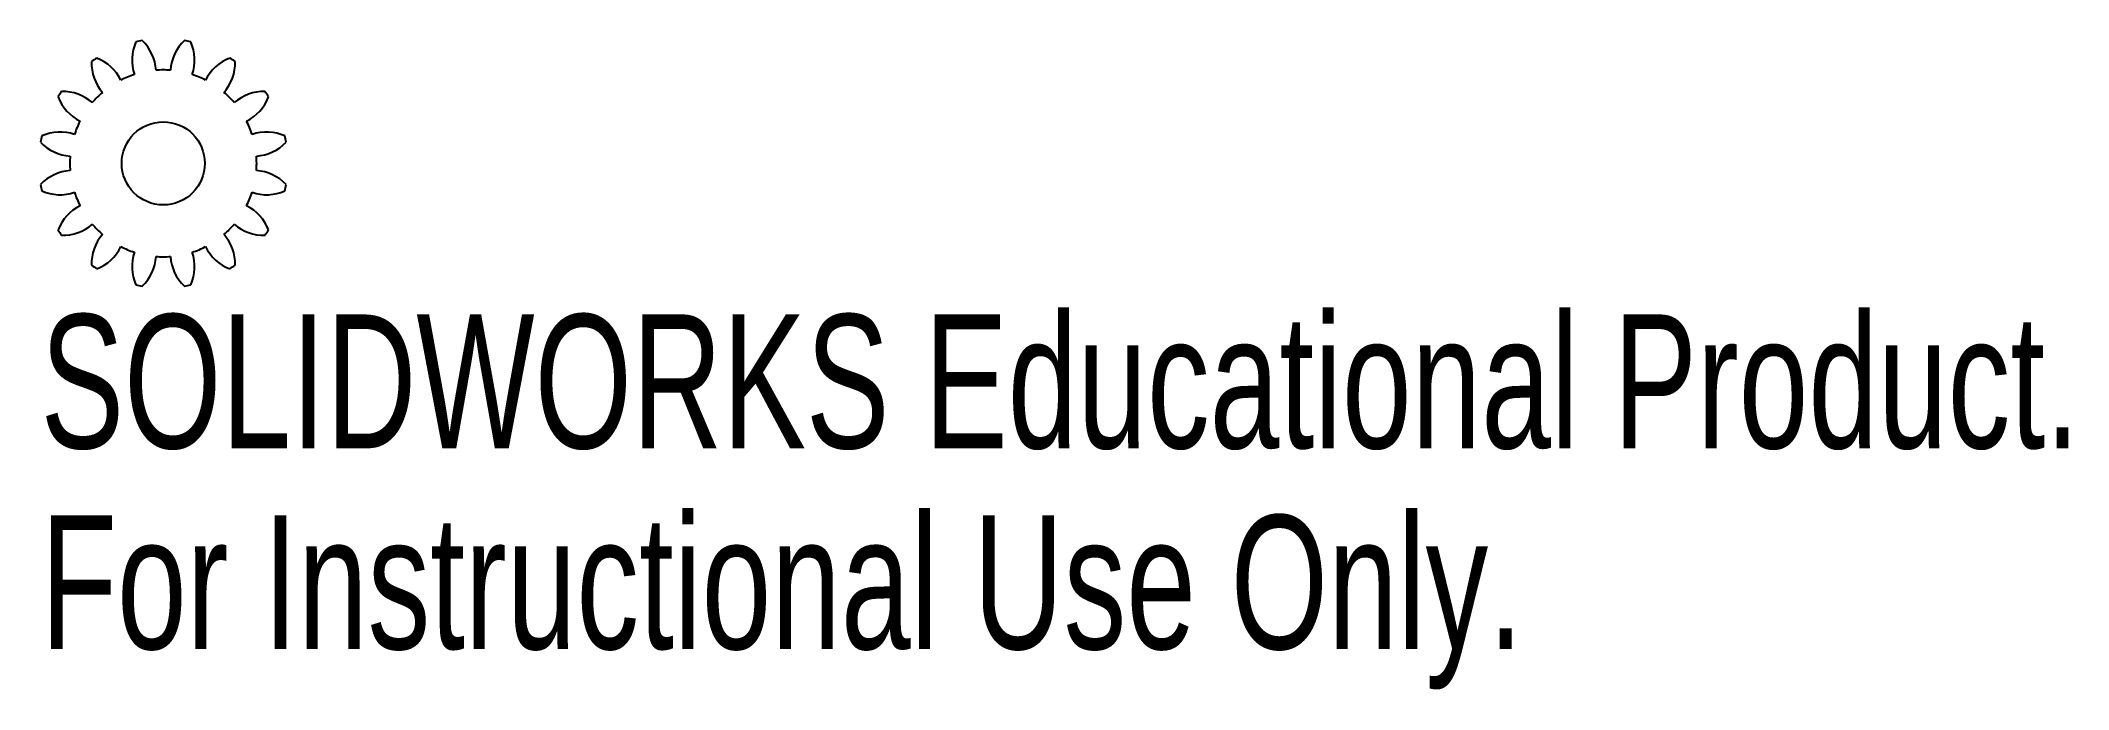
# Model space of a CAD drawing. Header units: millimetres. Extents: x -10 to 63.3, y -17.5 to 5.9.
import ezdxf

# ---------------------------------------------------------------- set-up
doc = ezdxf.new("R2010")
doc.units = ezdxf.units.MM
doc.styles.add('SLDTEXTSTYLE0', font='TXT', dxfattribs={"width": 0.7})

msp = doc.modelspace()

# ---------------------------------------------------------------- linework, layer by layer
at = {"color": 7, "linetype": 'Continuous', "lineweight": 25}
msp.add_circle((-5.555, 1.448), 1.5, dxfattribs=at)
for centre, radius, start, end in [((-5.555, 1.448), 4.5, 99.78746, 102.71254), ((-7.414, 4.715), 1.6, 3.47234, 46.86477), ((-3.696, 4.715), 1.6, 133.13523, 176.52766), ((-5.555, 1.448), 4.5, 77.28746, 80.21254), ((-5.555, 1.448), 4.5, 122.28746, 125.21254), ((-8.522, 3.755), 1.6, 25.97234, 69.36477), ((-5.087, 5.177), 1.6, 155.63523, 199.02766), ((-6.022, 5.177), 1.6, 340.97234, 24.36477), ((-2.587, 3.755), 1.6, 110.63523, 154.02766), ((-5.555, 1.448), 4.5, 54.78746, 57.71254), ((-6.55, 5.072), 1.6, 178.13523, 221.52766), ((-5.555, 1.448), 3.374, 108.04863, 116.95137), ((-5.555, 1.448), 3.374, 85.54863, 94.45137), ((-5.555, 1.448), 3.374, 63.04863, 71.95137), ((-4.559, 5.072), 1.6, 318.47234, 1.86477), ((-5.555, 1.448), 4.5, 144.78746, 147.71254), ((-7.861, 4.415), 1.6, 200.63523, 244.02766), ((-9.179, 2.443), 1.6, 48.47234, 91.86477), ((-5.555, 1.448), 3.374, 130.54863, 139.45137), ((-5.555, 1.448), 3.374, 40.54863, 49.45137), ((-1.93, 2.443), 1.6, 88.13523, 131.52766), ((-3.248, 4.415), 1.6, 295.97234, 339.36477), ((-5.555, 1.448), 4.5, 32.28746, 35.21254), ((-5.555, 1.448), 3.374, 153.04863, 161.95137), ((-5.555, 1.448), 3.374, 18.04863, 26.95137), ((-5.555, 1.448), 4.5, 167.28746, 170.21254), ((-8.822, 3.307), 1.6, 223.13523, 266.52766), ((-9.284, 0.98), 1.6, 70.97234, 114.36477), ((-1.825, 0.98), 1.6, 65.63523, 109.02766), ((-2.288, 3.307), 1.6, 273.47234, 316.86477), ((-5.555, 1.448), 4.5, 9.78746, 12.71254), ((-5.555, 1.448), 3.374, 175.54863, 184.45137), ((-5.555, 1.448), 3.374, 355.54863, 4.45137), ((-8.822, -0.411), 1.6, 93.47234, 136.86477), ((-2.288, -0.411), 1.6, 43.13523, 86.52766), ((-5.555, 1.448), 4.5, 189.78746, 192.71254), ((-9.284, 1.915), 1.6, 245.63523, 289.02766), ((-5.555, 1.448), 3.374, 198.04863, 206.95137), ((-5.555, 1.448), 3.374, 333.04863, 341.95137), ((-1.825, 1.915), 1.6, 250.97234, 294.36477), ((-5.555, 1.448), 4.5, 347.28746, 350.21254), ((-7.861, -1.52), 1.6, 115.97234, 159.36477), ((-3.248, -1.52), 1.6, 20.63523, 64.02766), ((-5.555, 1.448), 4.5, 212.28746, 215.21254), ((-9.179, 0.452), 1.6, 268.13523, 311.52766), ((-6.55, -2.177), 1.6, 138.47234, 181.86477), ((-5.555, 1.448), 3.374, 220.54863, 229.45137), ((-5.555, 1.448), 3.374, 310.54863, 319.45137), ((-4.559, -2.177), 1.6, 358.13523, 41.52766), ((-1.93, 0.452), 1.6, 228.47234, 271.86477), ((-5.555, 1.448), 4.5, 324.78746, 327.71254), ((-8.522, -0.859), 1.6, 290.63523, 334.02766), ((-5.555, 1.448), 3.374, 243.04863, 251.95137), ((-5.087, -2.282), 1.6, 160.97234, 204.36477), ((-7.414, -1.819), 1.6, 313.13523, 356.52766), ((-5.555, 1.448), 3.374, 265.54863, 274.45137), ((-3.696, -1.819), 1.6, 183.47234, 226.86477), ((-6.022, -2.282), 1.6, 335.63523, 19.02766), ((-5.555, 1.448), 3.374, 288.04863, 296.95137), ((-2.587, -0.859), 1.6, 205.97234, 249.36477), ((-5.555, 1.448), 4.5, 234.78746, 237.71254), ((-5.555, 1.448), 4.5, 302.28746, 305.21254), ((-5.555, 1.448), 4.5, 257.28746, 260.21254), ((-5.555, 1.448), 4.5, 279.78746, 282.71254)]:
    msp.add_arc(centre, radius, start, end, dxfattribs=at)

# ---------------------------------------------------------------- texts
at = {"color": 7, "linetype": 'Continuous', "char_height": 4.83362, "attachment_point": 1, "style": 'SLDTEXTSTYLE0'}
for s, insert in [('SOLIDWORKS Educational Product.', (-9.989, -4.006)), ('For Instructional Use Only.', (-9.989, -11.257))]:
    msp.add_mtext(s, dxfattribs=dict(at, insert=insert))

doc.saveas('drawing.dxf')
